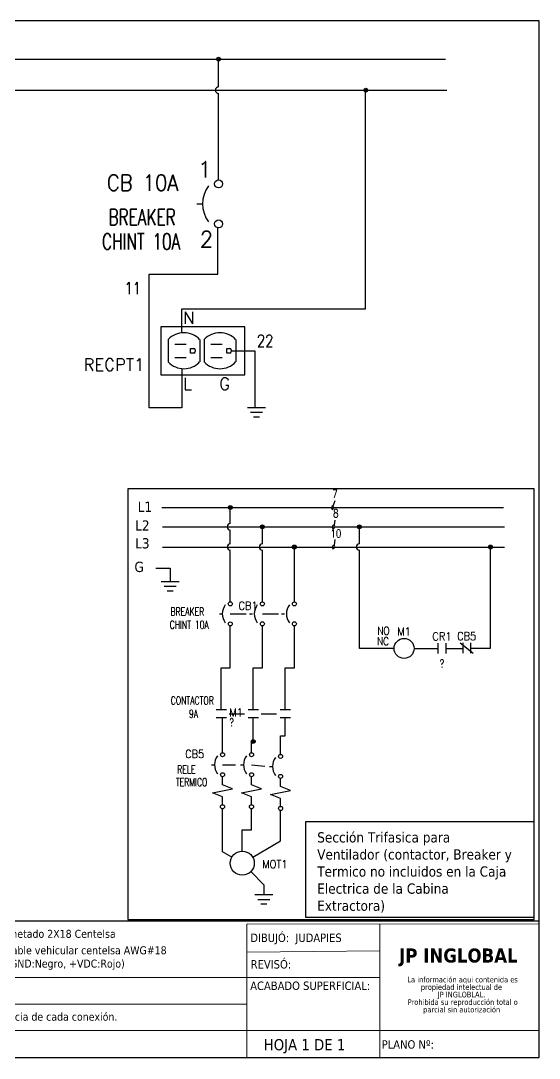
# Model space of a CAD drawing. Header units: millimetres. Extents: x 123.5 to 144.3, y 105.4 to 121.6.
# Drawn here: x 136.16 to 144.26, y 105.39 to 121.59 of the extents above; entities that cross this region are included whole.
import ezdxf
from ezdxf.enums import TextEntityAlignment as Align

# ---------------------------------------------------------------- set-up
doc = ezdxf.new("R2010")
doc.units = ezdxf.units.MM
doc.linetypes.add('CENTERX2', pattern=[20.32, 12.7, -2.54, 2.54, -2.54])
doc.linetypes.add('HIDDEN2', pattern=[0.1875, 0.125, -0.0625])
for name, color, linetype in [('BLK_12AWG', 7, 'Continuous'), ('CONTORNO', 179, 'Continuous'), ('DESC', 250, 'Continuous'), ('DESCCHILD', 20, 'Continuous'), ('LINK', 9, 'Continuous'), ('MISC', 7, 'Continuous'), ('SYMS', 7, 'Continuous'), ('TAGS', 250, 'Continuous'), ('TERMS', 250, 'Continuous'), ('WIRES', 7, 'Continuous'), ('XREFCHILD', 134, 'Continuous')]:
    doc.layers.add(name, color=color, linetype=linetype)
doc.layers.add('WIRENO', color=7, linetype='Continuous', true_color=0x000000)
doc.styles.add('SLDTEXTSTYLE0', font='tahoma.ttf')
doc.styles.add('SLDTEXTSTYLE1', font='')
doc.styles.get("Standard").update_dxf_attribs({"font": 'tahoma.ttf'})
doc.styles.add('WD', font='romans.shx')
doc.styles.get('SLDTEXTSTYLE1').set_extended_font_data('Tahoma', bold=True)

# ---------------------------------------------------------------- blocks, each defined once
blk = doc.blocks.new('SW_NOTE_2')
at = {"layer": 'CONTORNO', "color": 0, "char_height": 1.0583, "attachment_point": 2, "style": 'SLDTEXTSTYLE0'}
for s, insert in [('La información aqui contenida es ', (10.29, 1.34)), ('propiedad intelectual de', (10.08, -0.07)), ('JP INGLOBLAL.', (10.1, -1.48)), ('Prohibida su reproducción total o ', (10.3, -2.89)), ('parcial sin autorización', (10.12, -4.3))]:
    blk.add_mtext(s, dxfattribs=dict(at, insert=insert))
blk = doc.blocks.new('VMS21')
at = {"linetype": 'Continuous'}
for p, q in [((-0.08, 0.062), (0.08, 0.062)), ((-0.08, -0.062), (0.08, -0.062))]:
    blk.add_line(p, q, dxfattribs=at)
at = {"style": 'WD'}
for tag, p, width in [('INST', (0.125, 0.281), 0.7), ('LOC', (0.125, 0.111), 0.7), ('TAG2', (0.127, -0.045), 0.9), ('XREF', (0.129, -0.199), 0.7), ('DESC1', (0.129, -0.351), 0.7), ('DESC2', (0.129, -0.508), 0.7), ('DESC3', (0.129, -0.664), 0.7)]:
    blk.add_attdef(tag, p, '', height=0.125, dxfattribs=dict(at, width=width))
at = {"linetype": 'Continuous', "style": 'WD', "width": 0.9, "flags": 8}
blk.add_attdef('TERM01', text='', height=0.125, dxfattribs=at).set_placement((-0.031, 0.125), align=Align.RIGHT)
at = {"style": 'WD'}
for tag, p, flags in [('FAMILY', (-0.181, 0.003), 9), ('CONTACT', (-0.181, -0.014), 1)]:
    blk.add_attdef(tag, p, '', height=0.01, dxfattribs=dict(at, flags=flags))
at = {"color": 7, "style": 'WD'}
for tag, p in [('X4LINK', (-0.141, 0)), ('X1LINK', (0.125, 0))]:
    blk.add_attdef(tag, p, '', height=0.01, dxfattribs=at)
at = {"color": 7, "style": 'WD', "flags": 1}
for tag, p in [('X2TERM01', (0, 0.062)), ('X8TERM02', (0, -0.062))]:
    blk.add_attdef(tag, p, '', height=0.0125, dxfattribs=at)
at = {"linetype": 'Continuous', "style": 'WD', "width": 0.9, "flags": 8}
blk.add_attdef('TERM02', text='', height=0.125, dxfattribs=at).set_placement((-0.031, -0.125), align=Align.TOP_RIGHT)
blk = doc.blocks.new('VCB1')
at = {"linetype": 'HIDDEN2'}
blk.add_line((-0.1712, 0), (-0.125, 0), dxfattribs=at)
for centre in [(0, 0.1562), (0, -0.1562)]:
    blk.add_circle(centre, 0.0312)
blk.add_arc((0.1094, 0), 0.2344, 143.1301, 216.8699)
at = {"style": 'WD'}
for tag, p, width in [('INST', (0.2188, 0.3883), 0.7), ('LOC', (0.2188, 0.2188), 0.7), ('TAG1', (0.1269, 0.0644), 0.9), ('XREF', (0.1287, -0.09), 0.7), ('DESC1', (0.1287, -0.242), 0.7), ('DESC2', (0.1287, -0.3893), 0.7)]:
    blk.add_attdef(tag, p, '', height=0.125, dxfattribs=dict(at, width=width))
at = {"linetype": 'Continuous', "style": 'WD'}
for tag, height, flags, p in [('TERM01', 0.125, 8, (-0.055, 0.2066)), ('MFG', 0.01, 9, (-0.1421, -0.0881)), ('CAT', 0.01, 9, (-0.1421, -0.0731))]:
    blk.add_attdef(tag, text='', height=height, dxfattribs=dict(at, flags=flags)).set_placement(p, align=Align.RIGHT)
at = {"style": 'WD', "width": 0.7}
blk.add_attdef('RATING1', text='', height=0.125, dxfattribs=at).set_placement((-0.1875, 0.0625), align=Align.RIGHT)
at = {"color": 7, "style": 'WD', "flags": 1}
for tag, p in [('X2TERM01', (0, 0.1875)), ('X8TERM02', (0, -0.1875))]:
    blk.add_attdef(tag, p, '', height=0.0125, dxfattribs=at)
at = {"color": 7, "style": 'WD'}
for tag, p in [('X4LINK', (-0.25, 0)), ('X1LINK', (0, 0))]:
    blk.add_attdef(tag, p, '', height=0.01, dxfattribs=at)
at = {"style": 'WD', "flags": 9}
for tag, p in [('FAMILY', (-0.1421, -0.0365)), ('CONTACT', (-0.1288, -0.1291))]:
    blk.add_attdef(tag, text='', height=0.01, dxfattribs=at).set_placement(p, align=Align.RIGHT)
at = {"linetype": 'Continuous', "style": 'WD', "flags": 9}
blk.add_attdef('ASSYCODE', text='', height=0.01, dxfattribs=at).set_placement((-0.1533, -0.1061), align=Align.CENTER)
at = {"linetype": 'Continuous', "style": 'WD', "flags": 8}
blk.add_attdef('TERM02', text='', height=0.125, dxfattribs=at).set_placement((-0.0407, -0.2134), align=Align.TOP_RIGHT)
blk = doc.blocks.new('VCB2')
at = {"linetype": 'HIDDEN2'}
blk.add_line((-0.203, 0), (-0.156, 0), dxfattribs=at)
for centre in [(0, 0.156), (0, -0.156)]:
    blk.add_circle(centre, 0.0312)
blk.add_arc((0.109, 0), 0.234, 143.1301, 216.8699)
at = {"style": 'WD'}
for tag, p, width in [('INST', (0.219, 0.388), 0.7), ('LOC', (0.219, 0.219), 0.7), ('TAG2', (0.127, 0.064), 0.9), ('XREF', (0.129, -0.09), 0.7), ('DESC1', (0.129, -0.242), 0.7), ('DESC2', (0.129, -0.389), 0.7)]:
    blk.add_attdef(tag, p, '', height=0.125, dxfattribs=dict(at, width=width))
at = {"linetype": 'Continuous', "style": 'WD', "flags": 8}
blk.add_attdef('TERM01', text='', height=0.125, dxfattribs=at).set_placement((-0.055, 0.207), align=Align.RIGHT)
at = {"style": 'WD', "width": 0.7}
blk.add_attdef('RATING1', text='', height=0.125, dxfattribs=at).set_placement((-0.188, 0.062), align=Align.RIGHT)
at = {"color": 7, "style": 'WD', "flags": 1}
for tag, p in [('X2TERM01', (0, 0.188)), ('X8TERM02', (0, -0.188))]:
    blk.add_attdef(tag, p, '', height=0.0125, dxfattribs=at)
at = {"color": 7, "style": 'WD'}
for tag, p in [('X4LINK', (-0.25, 0)), ('X1LINK', (0, 0))]:
    blk.add_attdef(tag, p, '', height=0.01, dxfattribs=at)
at = {"style": 'WD', "flags": 9}
for tag, p in [('CONTACT', (-0.129, -0.056)), ('FAMILY', (-0.142, -0.036))]:
    blk.add_attdef(tag, text='', height=0.01, dxfattribs=at).set_placement(p, align=Align.RIGHT)
at = {"linetype": 'Continuous', "style": 'WD', "flags": 8}
blk.add_attdef('TERM02', text='', height=0.125, dxfattribs=at).set_placement((-0.041, -0.213), align=Align.TOP_RIGHT)
blk = doc.blocks.new('WDDOT')
for radius in [0.03, 0.0187, 0.00929]:
    blk.add_circle((0, 0), radius)
blk = doc.blocks.new('VMO13')
blk.add_circle((0, 0), 0.188)
at = {"style": 'WD'}
for tag, p, width in [('INST', (0.318, 0.263), 0.7), ('LOC', (0.318, 0.094), 0.7), ('TAG1', (0.312, -0.079), 0.9)]:
    blk.add_attdef(tag, p, '', height=0.125, dxfattribs=dict(at, width=width))
at = {"style": 'WD', "flags": 9}
blk.add_attdef('FAMILY', text='', height=0.01, dxfattribs=at).set_placement((-0.005, 0.17), align=Align.CENTER)
at = {"linetype": 'Continuous', "style": 'WD', "flags": 1}
for tag, p in [('CAT', (0, 0.159)), ('MFG', (0, 0.14))]:
    blk.add_attdef(tag, text='', height=0.01, dxfattribs=at).set_placement(p, align=Align.MIDDLE)
at = {"style": 'WD', "flags": 1}
for tag, p in [('X2TERM02', (0, 0.188)), ('X0TERM03', (-0.162, 0.094)), ('X0TERM01', (0.162, 0.094)), ('X0TERM04', (0.133, -0.133))]:
    blk.add_attdef(tag, p, '', height=0.0125, dxfattribs=at)
at = {"style": 'WD'}
for tag, height, width, p in [('RATING1', 0.1, 0.8, (0, 0)), ('DESC1', 0.125, 0.9, (0.001, -0.549)), ('DESC2', 0.125, 0.9, (0.001, -0.706)), ('DESC3', 0.125, 0.9, (0.001, -0.862)), ('RATING3', 0.125, 0.8, (0.001, -1.018)), ('RATING4', 0.125, 0.8, (0.001, -1.174)), ('WDTAGALT', 0.125, 0.7, (0, -1.344))]:
    blk.add_attdef(tag, text='', height=height, dxfattribs=dict(at, width=width)).set_placement(p, align=Align.CENTER)
at = {"linetype": 'Continuous', "style": 'WD', "flags": 9}
blk.add_attdef('ASSYCODE', text='', height=0.01, dxfattribs=at).set_placement((0, 0.125), align=Align.CENTER)
at = {"style": 'WD', "width": 0.8}
blk.add_attdef('RATING2', text='', height=0.1, dxfattribs=at).set_placement((0, -0.031), align=Align.TOP_CENTER)
blk = doc.blocks.new('VCB11M')
at = {"linetype": 'HIDDEN2'}
blk.add_line((-0.171, 0), (-0.125, 0), dxfattribs=at)
for p, q in [((0, -0.312), (0, -0.189)), ((0.156, -0.375), (0, -0.312)), ((-0.156, -0.438), (0.156, -0.375)), ((0, -0.5), (-0.156, -0.438)), ((0, -0.625), (0, -0.5))]:
    blk.add_line(p, q)
for centre, radius in [((0, 0.156), 0.0312), ((0, -0.156), 0.0312), ((0, -0.657), 0.0322)]:
    blk.add_circle(centre, radius)
blk.add_arc((0.109, 0), 0.234, 143.1301, 216.8699)
at = {"style": 'WD'}
for tag, p, width in [('INST', (0.219, 0.39), 0.7), ('LOC', (0.219, 0.221), 0.7), ('TAG1', (0.189, 0.064), 0.9), ('XREF', (0.191, -0.092), 0.7), ('DESC1', (0.191, -0.248), 0.7), ('DESC2', (0.191, -0.404), 0.7)]:
    blk.add_attdef(tag, p, '', height=0.125, dxfattribs=dict(at, width=width))
at = {"linetype": 'Continuous', "style": 'WD'}
for tag, height, flags, p in [('TERM01', 0.125, 8, (-0.055, 0.207)), ('MFG', 0.01, 9, (-0.142, -0.088)), ('CAT', 0.01, 9, (-0.142, -0.073))]:
    blk.add_attdef(tag, text='', height=height, dxfattribs=dict(at, flags=flags)).set_placement(p, align=Align.RIGHT)
at = {"color": 7, "style": 'WD', "flags": 1}
for tag, p in [('X2TERM01', (0, 0.188)), ('X8TERM02', (0, -0.688))]:
    blk.add_attdef(tag, p, '', height=0.0125, dxfattribs=at)
at = {"style": 'WD', "width": 0.7}
blk.add_attdef('RATING1', text='', height=0.125, dxfattribs=at).set_placement((-0.188, 0.031), align=Align.RIGHT)
at = {"color": 7, "style": 'WD'}
for tag, p in [('X4LINK', (-0.25, 0)), ('X1LINK', (0, 0))]:
    blk.add_attdef(tag, p, '', height=0.01, dxfattribs=at)
at = {"linetype": 'Continuous', "style": 'WD', "flags": 9}
blk.add_attdef('ASSYCODE', text='', height=0.01, dxfattribs=at).set_placement((-0.153, -0.106), align=Align.CENTER)
at = {"style": 'WD', "flags": 9}
for tag, p in [('CONTACT', (-0.129, -0.056)), ('FAMILY', (-0.142, -0.036))]:
    blk.add_attdef(tag, text='', height=0.01, dxfattribs=at).set_placement(p, align=Align.RIGHT)
at = {"linetype": 'Continuous', "style": 'WD', "flags": 8}
blk.add_attdef('TERM02', text='', height=0.125, dxfattribs=at).set_placement((-0.041, -0.713), align=Align.TOP_RIGHT)
blk = doc.blocks.new('WD_WNH')
at = {"linetype": 'Continuous', "style": 'WD', "width": 0.8}
blk.add_attdef('WIRENO', text='', height=0.125, dxfattribs=at).set_placement((0, 0.062), align=Align.CENTER)
at = {"style": 'WD', "flags": 1}
for tag, p in [('W01USER', (0, 0.078)), ('W02USER', (0, 0.07)), ('W03USER', (0, 0.062)), ('W04USER', (0, 0.055)), ('W05USER', (0, 0.047)), ('W06USER', (0, 0.039)), ('W07USER', (0, 0.031)), ('W08USER', (0, 0.023)), ('W09USER', (0, 0.016)), ('W10USER', (0, 0.008))]:
    blk.add_attdef(tag, text='', height=0.005, dxfattribs=at).set_placement(p, align=Align.CENTER)
blk = doc.blocks.new('VCN1RDUP')
for p, q in [((-0.219, 0.25), (-0.219, -0.25)), ((0.656, 0.25), (-0.219, 0.25)), ((0.656, -0.25), (0.656, 0.25)), ((-0.14, 0.117), (-0.14, -0.117)), ((0.187, 0.117), (0.187, -0.117)), ((0.235, 0.117), (0.235, -0.117)), ((0.562, 0.117), (0.562, -0.117)), ((-0.071, 0.07), (0.046, 0.07)), ((0.093, -0.024), (0.093, 0.023)), ((0.093, 0.023), (0.125, 0.023)), ((0.14, 0.008), (0.14, -0.009)), ((0.304, 0.07), (0.421, 0.07)), ((0.468, -0.024), (0.468, 0.023)), ((0.468, 0.023), (0.5, 0.023)), ((0.515, 0.008), (0.515, -0.009)), ((-0.071, -0.071), (0.046, -0.071)), ((0.125, -0.024), (0.093, -0.024)), ((0.304, -0.071), (0.421, -0.071)), ((0.5, -0.024), (0.468, -0.024)), ((-0.219, -0.25), (0.656, -0.25))]:
    blk.add_line(p, q)
for centre, radius, start, end in [((0.023, -0.039), 0.226, 43.6028, 136.3972), ((0.398, -0.039), 0.226, 43.6028, 136.3972), ((0.125, 0.008), 0.015, 0, 90), ((0.5, 0.008), 0.015, 0, 90), ((0.125, -0.009), 0.015, 270, 0), ((0.5, -0.009), 0.015, 270, 0), ((0.023, 0.039), 0.226, 223.6028, 316.3972), ((0.398, 0.039), 0.226, 223.6028, 316.3972)]:
    blk.add_arc(centre, radius, start, end)
at = {"style": 'WD'}
for tag, width, p in [('INST', 0.7, (-0.281, 0.577)), ('LOC', 0.7, (-0.281, 0.408)), ('DESC1', 0.7, (-0.281, 0.252)), ('DESC2', 0.7, (-0.281, 0.095)), ('RATING1', 0.9, (-0.281, -0.061))]:
    blk.add_attdef(tag, text='', height=0.125, dxfattribs=dict(at, width=width)).set_placement(p, align=Align.RIGHT)
at = {"linetype": 'Continuous', "style": 'WD', "flags": 8}
for tag, p in [('TERM02', (0.016, 0.281)), ('TERM05', (0.391, 0.281)), ('TERM06', (0.587, 0.08))]:
    blk.add_attdef(tag, p, '', height=0.125, dxfattribs=at)
at = {"style": 'WD', "flags": 9}
blk.add_attdef('FAMILY', (-0.152, 0.205), '', height=0.01, rotation=90, dxfattribs=at)
at = {"linetype": 'Continuous', "style": 'WD', "flags": 9}
for tag, p in [('CAT', (-0.108, 0.23)), ('MFG', (-0.089, 0.228)), ('ASSYCODE', (-0.071, 0.23))]:
    blk.add_attdef(tag, text='', height=0.01, rotation=90, dxfattribs=at).set_placement(p, align=Align.CENTER)
at = {"style": 'WD', "flags": 1}
for tag, p in [('X2TERM02', (0, 0.188)), ('X2TERM05', (0.375, 0.188)), ('X1TERM03', (0.14, 0)), ('X1TERM06', (0.515, 0)), ('X8TERM01', (0, -0.188)), ('X8TERM04', (0.375, -0.188))]:
    blk.add_attdef(tag, p, '', height=0.0125, dxfattribs=at)
at = {"style": 'WD'}
blk.add_attdef('TAG1', text='', height=0.125, dxfattribs=at).set_placement((-0.281, -0.217), align=Align.RIGHT)
at = {"linetype": 'Continuous', "style": 'WD', "flags": 8}
for tag, p in [('TERM01', (0.016, -0.281)), ('TERM04', (0.391, -0.281))]:
    blk.add_attdef(tag, text='', height=0.125, dxfattribs=at).set_placement(p, align=Align.TOP_LEFT)
blk = doc.blocks.new('HCR1')
blk.add_circle((0, 0), 0.156)
at = {"style": 'WD'}
for tag, width, p in [('INST', 0.7, (0.006, 0.528)), ('TAG1', 0.9, (0, 0.202)), ('LOC', 0.7, (0.006, 0.359))]:
    blk.add_attdef(tag, text='', height=0.125, dxfattribs=dict(at, width=width)).set_placement(p, align=Align.CENTER)
at = {"style": 'WD', "flags": 9}
blk.add_attdef('FAMILY', text='', height=0.01, dxfattribs=at).set_placement((-0.005, 0.17), align=Align.CENTER)
at = {"linetype": 'Continuous', "style": 'WD', "flags": 1}
for tag, p in [('CAT', (0, 0.159)), ('MFG', (0, 0.14))]:
    blk.add_attdef(tag, text='', height=0.01, dxfattribs=at).set_placement(p, align=Align.MIDDLE)
at = {"style": 'WD'}
for tag, p, width in [('DESC1', (1.126, 0.076), 0.9), ('DESC2', (1.126, -0.081), 0.9), ('DESC3', (1.126, -0.237), 0.9), ('XREFNO', (1.359, -0.393), 0.8), ('XREFNC', (1.359, -0.549), 0.8)]:
    blk.add_attdef(tag, p, '', height=0.125, dxfattribs=dict(at, width=width))
at = {"style": 'WD', "flags": 1}
for tag, p in [('X4TERM01', (-0.156, 0)), ('X1TERM02', (0.156, 0))]:
    blk.add_attdef(tag, p, '', height=0.0125, dxfattribs=at)
at = {"linetype": 'Continuous', "style": 'WD', "flags": 9}
blk.add_attdef('ASSYCODE', text='', height=0.01, dxfattribs=at).set_placement((0, 0.125), align=Align.CENTER)
at = {"linetype": 'Continuous', "style": 'WD'}
blk.add_attdef('TERM01', text='', height=0.125, dxfattribs=at).set_placement((-0.2, -0.066), align=Align.TOP_RIGHT)
blk.add_attdef('TERM02', text='', height=0.125, dxfattribs=at).set_placement((0.2, -0.066), align=Align.TOP_LEFT)
at = {"style": 'WD', "width": 0.8, "flags": 8}
for tag, p in [('NO', (1.126, -0.393)), ('NC', (1.126, -0.549))]:
    blk.add_attdef(tag, p, '', height=0.125, dxfattribs=at)
blk = doc.blocks.new('VGND2')
for p, q in [((0.09375, 0), (-0.09375, 0)), ((-0.0625, -0.046875), (0.0625, -0.046875)), ((-0.03125, -0.09375), (0.03125, -0.09375))]:
    blk.add_line(p, q)
at = {"style": 'WD', "flags": 1}
blk.add_attdef('X2TERM01', (0, 0), '', height=0.01, dxfattribs=at)
blk = doc.blocks.new('HCR21')
at = {"linetype": 'Continuous'}
for p, q in [((-0.062, 0.08), (-0.062, -0.08)), ((0.062, 0.08), (0.062, -0.08))]:
    blk.add_line(p, q, dxfattribs=at)
at = {"style": 'WD'}
for tag, width, p in [('INST', 0.7, (0, 0.451)), ('LOC', 0.7, (0, 0.281)), ('TAG2', 0.9, (0, 0.125)), ('XREF', 0.7, (0, -0.297)), ('DESC1', 0.7, (0, -0.449)), ('DESC2', 0.7, (0, -0.597)), ('DESC3', 0.7, (0, -0.744))]:
    blk.add_attdef(tag, text='', height=0.125, dxfattribs=dict(at, width=width)).set_placement(p, align=Align.CENTER)
for tag, p, height, flags in [('X4TERM01', (-0.062, 0), 0.0125, 1), ('X1TERM02', (0.062, 0), 0.0125, 1), ('FAMILY', (0.097, 0.053), 0.01, 9), ('CONTACT', (0.097, 0.036), 0.01, 1)]:
    blk.add_attdef(tag, p, '', height=height, dxfattribs=dict(at, flags=flags))
for tag, p in [('X2LINK', (0, 0.125)), ('X8LINK', (0, -0.125))]:
    blk.add_attdef(tag, p, '', height=0.01, dxfattribs=at)
at = {"linetype": 'Continuous', "style": 'WD', "flags": 8}
blk.add_attdef('TERM01', text='', height=0.125, dxfattribs=at).set_placement((-0.125, -0.016), align=Align.TOP_RIGHT)
blk.add_attdef('TERM02', text='', height=0.125, dxfattribs=at).set_placement((0.125, -0.016), align=Align.TOP_LEFT)
blk = doc.blocks.new('HCR22')
at = {"linetype": 'Continuous'}
for p, q in [((-0.1, 0.08), (0.1, -0.08)), ((-0.062, 0.08), (-0.062, -0.08)), ((0.062, 0.08), (0.062, -0.08))]:
    blk.add_line(p, q, dxfattribs=at)
at = {"style": 'WD'}
for tag, width, p in [('INST', 0.7, (0, 0.451)), ('LOC', 0.7, (0, 0.281)), ('TAG2', 0.9, (0, 0.125)), ('XREF', 0.7, (0, -0.297)), ('DESC1', 0.7, (0, -0.449)), ('DESC2', 0.7, (0, -0.597)), ('DESC3', 0.7, (0, -0.744))]:
    blk.add_attdef(tag, text='', height=0.125, dxfattribs=dict(at, width=width)).set_placement(p, align=Align.CENTER)
for tag, p, height, flags in [('X4TERM01', (-0.062, 0), 0.0125, 1), ('X1TERM02', (0.062, 0), 0.0125, 1), ('FAMILY', (0.097, 0.036), 0.01, 9), ('CONTACT', (0.097, 0.02), 0.01, 1)]:
    blk.add_attdef(tag, p, '', height=height, dxfattribs=dict(at, flags=flags))
for tag, p in [('X2LINK', (0, 0.125)), ('X8LINK', (0, -0.125))]:
    blk.add_attdef(tag, p, '', height=0.01, dxfattribs=at)
at = {"linetype": 'Continuous', "style": 'WD', "flags": 8}
blk.add_attdef('TERM01', text='', height=0.125, dxfattribs=at).set_placement((-0.125, -0.016), align=Align.TOP_RIGHT)
blk.add_attdef('TERM02', text='', height=0.125, dxfattribs=at).set_placement((0.125, -0.016), align=Align.TOP_LEFT)

msp = doc.modelspace()

# ---------------------------------------------------------------- linework, layer by layer
at = {"color": 7, "linetype": 'Continuous'}
for p, q in [((144.256, 121.59), (123.506, 121.59)), ((144.256, 105.405), (144.256, 121.59)), ((123.506, 105.405), (144.256, 105.405))]:
    msp.add_line(p, q, dxfattribs=at)
at = {"color": 7, "linetype": 'CENTERX2', "lineweight": 0}
for p in [(144.256, 108.823), (133.462, 105.405)]:
    msp.add_line(p, (144.256, 105.405), dxfattribs=at)
at = {"color": 7, "linetype": 'Continuous', "lineweight": 30}
msp.add_line((144.238, 107.536), (133.445, 107.536), dxfattribs=at)
at = {"color": 7, "linetype": 'Continuous', "lineweight": 0}
for p, q in [((139.691, 107.486), (139.691, 105.394)), ((144.256, 107.486), (139.695, 107.495)), ((141.766, 107.486), (141.766, 105.397)), ((141.766, 107.071), (139.695, 107.049)), ((141.766, 106.656), (133.465, 106.656)), ((139.691, 106.241), (133.465, 106.241)), ((144.256, 105.826), (133.465, 105.826))]:
    msp.add_line(p, q, dxfattribs=at)
at = {"layer": 'BLK_12AWG'}
for p, q in [((124.418, 120.99), (142.793, 120.99)), ((139.248, 120.557), (139.248, 120.99)), ((124.438, 120.507), (142.813, 120.507)), ((139.248, 119.107), (139.248, 120.457))]:
    msp.add_line(p, q, dxfattribs=at)
msp.add_arc((139.248, 120.507), 0.05, 90, 270, dxfattribs=at)
at = {"layer": 'DESC'}
for points in [[(144.178, 114.286), (137.828, 114.286), (137.828, 107.56), (144.178, 107.56)], [(144.178, 109.086), (140.604, 109.086), (140.604, 107.595), (144.178, 107.595)]]:
    msp.add_lwpolyline(points, close=True, dxfattribs=at)
at = {"layer": 'LINK'}
for points in [[(139.431, 112.334), (139.681, 112.334)], [(139.931, 112.334), (140.181, 112.334)], [(139.412, 110.773), (139.652, 110.773)], [(139.912, 110.773), (140.152, 110.773)], [(139.311, 109.974), (139.511, 109.974)], [(139.761, 109.974), (139.971, 109.954)]]:
    msp.add_lwpolyline(points, dxfattribs=at)
at = {"layer": 'WIRENO'}
for points in [[(141.061, 114.094), (141.038, 114.022), (141.019, 114.012), (141.009, 113.982), (141.019, 113.963), (141.038, 113.973), (141.048, 114.002), (141.043, 114.012)], [(141.061, 113.794), (141.052, 113.72), (141.032, 113.71), (141.023, 113.681), (141.032, 113.661), (141.052, 113.671), (141.062, 113.7), (141.057, 113.71)], [(141.061, 113.494), (141.052, 113.405), (141.032, 113.395), (141.023, 113.366), (141.032, 113.346), (141.052, 113.356), (141.062, 113.385), (141.057, 113.395)]]:
    msp.add_lwpolyline(points, dxfattribs=at)
at = {"layer": 'WIRES'}
for p, q in [((141.541, 117.095), (141.541, 120.524)), ((139.235, 117.636), (139.235, 118.357)), ((138.163, 115.55), (138.163, 117.636)), ((138.163, 117.636), (139.235, 117.636)), ((138.672, 116.72), (138.672, 117.095)), ((138.672, 117.095), (141.541, 117.095)), ((139.445, 116.439), (139.814, 116.439)), ((139.814, 116.439), (139.814, 115.548)), ((138.672, 116.158), (138.672, 115.55)), ((138.671, 115.55), (138.163, 115.55)), ((138.36, 113.992), (143.697, 113.992)), ((139.431, 113.74), (139.431, 113.992)), ((138.373, 113.69), (143.711, 113.69)), ((139.431, 113.425), (139.431, 113.64)), ((139.931, 113.425), (139.931, 113.69)), ((141.446, 113.425), (141.446, 113.69)), ((138.373, 113.375), (143.711, 113.375)), ((140.431, 112.519), (140.431, 113.375)), ((143.495, 111.797), (143.495, 113.375)), ((139.431, 112.519), (139.431, 113.325)), ((139.931, 112.519), (139.931, 113.325)), ((141.446, 111.792), (141.446, 113.325)), ((138.268, 113.044), (138.491, 113.044)), ((138.491, 113.044), (138.491, 112.833)), ((139.431, 111.491), (139.431, 112.144)), ((139.931, 111.491), (139.931, 112.144)), ((140.431, 111.491), (140.431, 112.144)), ((141.989, 111.792), (141.446, 111.792)), ((142.302, 111.792), (142.674, 111.792)), ((142.799, 111.792), (143.059, 111.792)), ((143.184, 111.797), (143.495, 111.797)), ((139.289, 110.838), (139.289, 111.491)), ((139.289, 111.491), (139.431, 111.491)), ((139.789, 110.838), (139.789, 111.491)), ((139.789, 111.491), (139.931, 111.491)), ((140.289, 110.838), (140.289, 111.491)), ((140.289, 111.491), (140.431, 111.491)), ((139.309, 110.165), (139.309, 110.713)), ((139.789, 110.339), (139.789, 110.713)), ((140.289, 110.426), (140.289, 110.713)), ((139.762, 110.165), (139.762, 110.339)), ((139.762, 110.339), (139.789, 110.339)), ((140.216, 110.138), (140.216, 110.426)), ((140.216, 110.426), (140.289, 110.426)), ((139.309, 108.619), (139.309, 109.29)), ((139.762, 108.959), (139.762, 109.29)), ((140.216, 108.786), (140.216, 109.263)), ((139.618, 108.628), (139.618, 108.959)), ((139.618, 108.959), (139.762, 108.959)), ((139.78, 108.534), (140.216, 108.786)), ((139.455, 108.534), (139.309, 108.619)), ((139.75, 108.308), (139.954, 108.104)), ((139.954, 108.104), (139.954, 107.945))]:
    msp.add_line(p, q, dxfattribs=at)
for centre in [(139.431, 113.69), (139.431, 113.375), (139.931, 113.375), (141.446, 113.375)]:
    msp.add_arc(centre, 0.05, 90, 270, dxfattribs=at)

# ---------------------------------------------------------------- block references
at = {"layer": 'CONTORNO', "color": 7, "xscale": 0.083, "yscale": 0.083, "zscale": 0.083}
msp.add_blockref('SW_NOTE_2', (142.204, 106.555), dxfattribs=at)
at = {"layer": 'SYMS'}
for name, p in [('WDDOT', (139.248, 120.99)), ('WDDOT', (141.547, 120.507)), ('WDDOT', (139.431, 113.992)), ('WDDOT', (139.931, 113.69)), ('WDDOT', (141.446, 113.69)), ('WDDOT', (140.431, 113.375)), ('WDDOT', (143.495, 113.375)), ('VCB2', (139.931, 112.332)), ('VCB2', (140.431, 112.332)), ('VMS21', (139.789, 110.776)), ('VMS21', (140.289, 110.776)), ('WDDOT', (139.789, 110.339)), ('VCB11M', (139.762, 109.977)), ('VCB11M', (140.216, 109.951))]:
    msp.add_blockref(name, p, dxfattribs=at)
ref = msp.add_blockref('VCB1', (139.248, 118.732), dxfattribs=dict(at, xscale=2, yscale=2, zscale=2))
ref.add_attrib('DESC2', 'CHINT 10A', (137.427, 118.019), dxfattribs={"layer": 'DESC', "height": 0.25, "style": 'WD', "width": 0.7})
ref.add_attrib('DESC1', 'BREAKER', (137.529, 118.401), dxfattribs={"layer": 'DESC', "height": 0.25, "style": 'WD', "width": 0.7})
ref.add_attrib('TAG1', 'CB 10A', (137.503, 118.937), dxfattribs={"layer": 'TAGS', "height": 0.25, "style": 'WD', "width": 0.9})
ref.add_attrib('TERM02', '2', dxfattribs={"layer": 'TERMS', "linetype": 'Continuous', "height": 0.25, "style": 'WD', "flags": 8}).set_placement((139.166, 118.305), align=Align.TOP_RIGHT)
ref.add_attrib('TERM01', '1', dxfattribs={"layer": 'TERMS', "linetype": 'Continuous', "height": 0.25, "style": 'WD', "flags": 8}).set_placement((139.138, 119.145), align=Align.RIGHT)
ref = msp.add_blockref('VCN1RDUP', (138.672, 116.439), dxfattribs=dict(at, xscale=1.5, yscale=1.5, zscale=1.5))
ref.add_attrib('TERM04', 'G', dxfattribs={"layer": 'TERMS', "linetype": 'Continuous', "height": 0.188, "style": 'WD', "flags": 8}).set_placement((139.258, 116.017), align=Align.TOP_LEFT)
ref.add_attrib('TERM01', 'L', dxfattribs={"layer": 'TERMS', "linetype": 'Continuous', "height": 0.188, "style": 'WD', "flags": 8}).set_placement((138.695, 116.017), align=Align.TOP_LEFT)
ref.add_attrib('TERM02', 'N', (138.695, 116.861), dxfattribs={"layer": 'TERMS', "linetype": 'Continuous', "height": 0.188, "style": 'WD', "flags": 8})
ref.add_attrib('TAG1', 'RECPT1', dxfattribs={"layer": 'TAGS', "height": 0.1875, "style": 'WD'}).set_placement((138.089, 116.128), align=Align.RIGHT)
at = {"layer": 'SYMS', "xscale": 1.5, "yscale": 1.5, "zscale": 1.5}
for p in [(139.838, 115.548), (138.491, 112.833), (139.954, 107.945)]:
    msp.add_blockref('VGND2', p, dxfattribs=at)
at = {"layer": 'SYMS'}
ref = msp.add_blockref('VCB1', (139.431, 112.332), dxfattribs=at)
ref.add_attrib('DESC2', 'CHINT 10A', (138.484, 112.099), dxfattribs={"layer": 'DESC', "height": 0.125, "style": 'WD', "width": 0.7})
ref.add_attrib('DESC1', 'BREAKER ', (138.498, 112.304), dxfattribs={"layer": 'DESC', "height": 0.125, "style": 'WD', "width": 0.7})
ref.add_attrib('TAG1', 'CB1', (139.558, 112.396), dxfattribs={"layer": 'TAGS', "height": 0.125, "style": 'WD', "width": 0.9})
ref = msp.add_blockref('HCR1', (142.145, 111.792), dxfattribs=at)
ref.add_attrib('NC', 'NC', (141.723, 111.841), dxfattribs={"layer": 'MISC', "height": 0.125, "style": 'WD', "width": 0.8, "flags": 8})
ref.add_attrib('NO', 'NO', (141.729, 112.004), dxfattribs={"layer": 'MISC', "height": 0.125, "style": 'WD', "width": 0.8, "flags": 8})
ref.add_attrib('TAG1', 'M1', dxfattribs={"layer": 'TAGS', "height": 0.125, "style": 'WD', "width": 0.9}).set_placement((142.145, 111.994), align=Align.CENTER)
ref = msp.add_blockref('HCR21', (142.736, 111.792), dxfattribs=at)
ref.add_attrib('XREF', '?', dxfattribs={"layer": 'XREFCHILD', "height": 0.125, "style": 'WD', "width": 0.7}).set_placement((142.736, 111.494), align=Align.CENTER)
ref.add_attrib('TAG2', 'CR1', dxfattribs={"layer": 'TAGS', "height": 0.125, "style": 'WD', "width": 0.9}).set_placement((142.736, 111.917), align=Align.CENTER)
ref = msp.add_blockref('HCR22', (143.122, 111.797), dxfattribs=at)
ref.add_attrib('TAG2', 'CB5', dxfattribs={"layer": 'TAGS', "height": 0.125, "style": 'WD', "width": 0.9}).set_placement((143.122, 111.922), align=Align.CENTER)
ref = msp.add_blockref('VMS21', (139.289, 110.776), dxfattribs=at)
ref.add_attrib('XREF', '?', (139.418, 110.576), dxfattribs={"layer": 'XREFCHILD', "height": 0.125, "style": 'WD', "width": 0.7})
ref.add_attrib('DESC2', '9A', (138.786, 110.71), dxfattribs={"layer": 'DESCCHILD', "height": 0.125, "style": 'WD', "width": 0.7})
ref.add_attrib('DESC1', 'CONTACTOR', (138.501, 110.916), dxfattribs={"layer": 'DESCCHILD', "height": 0.125, "style": 'WD', "width": 0.7})
ref.add_attrib('TAG2', 'M1', (139.416, 110.731), dxfattribs={"layer": 'TAGS', "height": 0.125, "style": 'WD', "width": 0.9})
ref = msp.add_blockref('VCB11M', (139.309, 109.977), dxfattribs=at)
ref.add_attrib('DESC2', 'TERMICO', (138.58, 109.642), dxfattribs={"layer": 'DESC', "height": 0.125, "style": 'WD', "width": 0.7})
ref.add_attrib('DESC1', 'RELE ', (138.602, 109.84), dxfattribs={"layer": 'DESC', "height": 0.125, "style": 'WD', "width": 0.7})
ref.add_attrib('TAG1', 'CB5', (138.725, 110.082), dxfattribs={"layer": 'TAGS', "height": 0.125, "style": 'WD', "width": 0.9})
ref = msp.add_blockref('VMO13', (139.618, 108.44), dxfattribs=at)
ref.add_attrib('TAG1', 'MOT1', (139.93, 108.362), dxfattribs={"layer": 'TAGS', "height": 0.125, "style": 'WD', "width": 0.9})
at = {"layer": 'WIRENO'}
ref = msp.add_blockref('WD_WNH', (137.561, 117.26), dxfattribs=dict(at, xscale=1.5, yscale=1.5, zscale=1.5))
ref.add_attrib('WIRENO', '11', dxfattribs={"linetype": 'Continuous', "height": 0.1875, "style": 'WD', "width": 0.8}).set_placement((137.907, 117.321), align=Align.CENTER)
ref = msp.add_blockref('WD_WNH', (139.629, 116.439), dxfattribs=dict(at, xscale=1.5, yscale=1.5, zscale=1.5))
ref.add_attrib('WIRENO', '22', dxfattribs={"linetype": 'Continuous', "height": 0.1875, "style": 'WD', "width": 0.8}).set_placement((139.975, 116.5), align=Align.CENTER)
ref = msp.add_blockref('WD_WNH', (141.028, 113.992), dxfattribs=at)
ref.add_attrib('WIRENO', '7', dxfattribs={"linetype": 'Continuous', "height": 0.125, "style": 'WD', "width": 0.8}).set_placement((141.065, 114.103), align=Align.BOTTOM_CENTER)
ref = msp.add_blockref('WD_WNH', (141.042, 113.69), dxfattribs=at)
ref.add_attrib('WIRENO', '8', dxfattribs={"linetype": 'Continuous', "height": 0.125, "style": 'WD', "width": 0.8}).set_placement((141.079, 113.801), align=Align.BOTTOM_CENTER)
ref = msp.add_blockref('WD_WNH', (141.042, 113.375), dxfattribs=at)
ref.add_attrib('WIRENO', '10', dxfattribs={"linetype": 'Continuous', "height": 0.125, "style": 'WD', "width": 0.8}).set_placement((141.079, 113.486), align=Align.BOTTOM_CENTER)

# ---------------------------------------------------------------- texts
at = {"char_height": 0.16, "attachment_point": 1}
for s, insert in [('L1', (137.985, 114.084)), ('L2', (137.945, 113.791)), ('L3', (137.945, 113.513)), ('G', (137.934, 113.145))]:
    msp.add_mtext_dynamic_manual_height_columns(s, width=0.37194, gutter_width=0.05, heights=[0], dxfattribs=dict(at, insert=insert))
at = {"insert": (140.788, 108.923), "char_height": 0.16, "attachment_point": 1, "style": 'SLDTEXTSTYLE0'}
msp.add_mtext_dynamic_manual_height_columns('Sección Trifasica para Ventilador (contactor, Breaker y Termico no incluidos en la Caja Electrica de la Cabina Extractora)', width=3.06512, gutter_width=0.05, heights=[0], dxfattribs=at)
at = {"color": 7, "linetype": 'Continuous', "lineweight": 0, "attachment_point": 1, "style": 'SLDTEXTSTYLE0'}
for s, insert, char_height in [('SEÑAL CONTROL MOTOR: Encauchetado 2X18 Centelsa', (133.546, 107.399), 0.1245), ('CONEXIONES DC y AC TARJETA: Cable vehicular centelsa AWG#18 \\P(Linea 1:Negro, Neutro 2: Blanco,GND:Negro, +VDC:Rojo)', (133.531, 107.142), 0.1245), ('REVISÓ:', (139.749, 106.927), 0.1318), ('NOTA: Cablear de acuerdo a potencia de cada conexión.', (133.505, 106.105), 0.1245), ('HOJA 1 DE 1', (139.953, 105.694), 0.17568), ('PLANO Nº:', (141.795, 105.676), 0.1318)]:
    msp.add_mtext(s, dxfattribs=dict(at, insert=insert, char_height=char_height))
at = {"layer": 'CONTORNO', "color": 7, "char_height": 0.13176, "attachment_point": 1, "style": 'SLDTEXTSTYLE0'}
for s, insert in [('DIBUJÓ:  JUDAPIES', (139.743, 107.341)), ('ACABADO SUPERFICIAL:', (139.742, 106.592))]:
    msp.add_mtext(s, dxfattribs=dict(at, insert=insert))
at = {"layer": 'CONTORNO', "insert": (142.067, 107.108), "char_height": 0.2196, "attachment_point": 1, "style": 'SLDTEXTSTYLE1'}
msp.add_mtext('JP INGLOBAL', dxfattribs=at)

doc.saveas('drawing.dxf')
